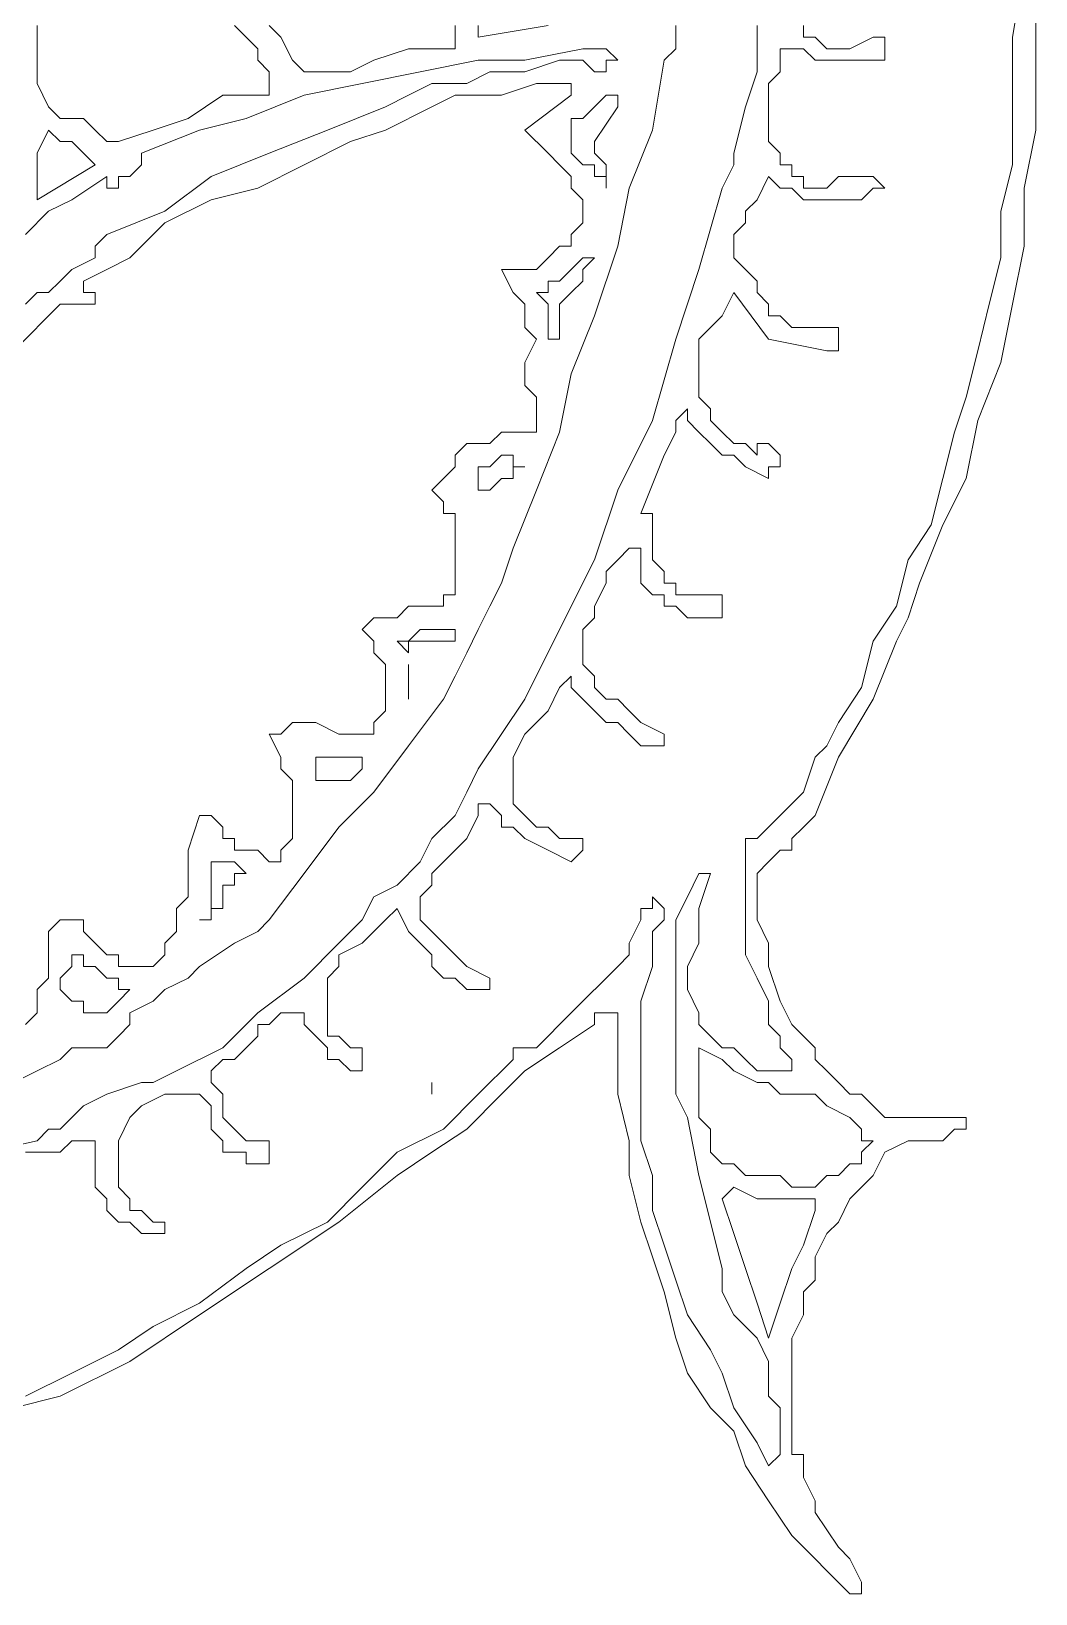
# Model space of a CAD drawing. Extents: x -66030 to 95157, y -13132 to 45879.
# Drawn here: x -22305 to -21968, y 13741 to 14267 of the extents above; entities that cross this region are included whole.
import ezdxf

# ---------------------------------------------------------------- set-up
doc = ezdxf.new("R2010")
doc.units = 0
doc.header["$LTSCALE"] = 100
doc.header["$MEASUREMENT"] = 0
doc.layers.get('0').update_dxf_attribs({"linetype": 'CONTINUOUS'})

msp = doc.modelspace()

# ---------------------------------------------------------------- linework, layer by layer
at = {"lineweight": 0}
for points in [[(-22307.44, 13807.57), (-22291.81, 13815.38), (-22276.19, 13823.2), (-22264.47, 13831.01), (-22248.85, 13838.82), (-22233.22, 13850.54), (-22221.51, 13858.35), (-22205.88, 13866.16), (-22194.16, 13877.88), (-22182.45, 13889.6), (-22166.82, 13897.41), (-22155.11, 13909.13), (-22143.39, 13920.84), (-22143.39, 13924.75), (-22139.48, 13924.75), (-22139.48, 13924.75), (-22139.48, 13924.75), (-22139.48, 13924.75), (-22135.58, 13924.75), (-22131.67, 13928.66), (-22127.76, 13932.56), (-22119.95, 13940.37), (-22112.14, 13948.19), (-22108.23, 13952.09), (-22104.33, 13956), (-22104.33, 13959.9), (-22100.42, 13967.72), (-22100.42, 13967.72), (-22100.42, 13971.62), (-22096.52, 13971.62), (-22096.52, 13975.53), (-22092.61, 13971.62), (-22092.61, 13971.62), (-22092.61, 13971.62), (-22092.61, 13967.72), (-22092.61, 13967.72), (-22096.52, 13963.81), (-22096.52, 13952.09), (-22100.42, 13940.37), (-22100.42, 13928.66), (-22100.42, 13916.94), (-22100.42, 13905.22), (-22100.42, 13893.5), (-22096.52, 13881.79), (-22096.52, 13870.07), (-22092.61, 13858.35), (-22088.7, 13846.63), (-22084.8, 13834.91), (-22076.99, 13823.2), (-22073.08, 13815.38), (-22069.17, 13803.67), (-22061.36, 13791.95), (-22057.46, 13784.14), (-22053.55, 13788.04), (-22053.55, 13791.95), (-22053.55, 13795.85), (-22053.55, 13799.76), (-22053.55, 13803.67), (-22057.46, 13807.57), (-22057.46, 13819.29), (-22061.36, 13827.1), (-22069.17, 13834.91), (-22073.08, 13842.73), (-22073.08, 13850.54), (-22080.89, 13881.79), (-22084.8, 13901.32), (-22088.7, 13909.13), (-22088.7, 13916.94), (-22088.7, 13924.75), (-22088.7, 13936.47), (-22088.7, 13944.28), (-22088.7, 13952.09), (-22088.7, 13959.9), (-22088.7, 13967.72), (-22084.8, 13975.53), (-22080.89, 13983.34), (-22080.89, 13983.34), (-22076.99, 13983.34), (-22076.99, 13983.34), (-22076.99, 13983.34), (-22076.99, 13983.34), (-22080.89, 13971.62), (-22080.89, 13959.9), (-22084.8, 13952.09), (-22084.8, 13948.19), (-22084.8, 13944.28), (-22080.89, 13936.47), (-22080.89, 13932.56), (-22076.99, 13928.66), (-22073.08, 13924.75), (-22069.17, 13924.75), (-22065.27, 13920.84), (-22061.36, 13916.94), (-22053.55, 13916.94), (-22049.64, 13916.94), (-22049.64, 13916.94), (-22049.64, 13920.84), (-22049.64, 13920.84), (-22053.55, 13924.75), (-22053.55, 13928.66), (-22053.55, 13928.66), (-22057.46, 13932.56), (-22057.46, 13940.37), (-22061.36, 13948.19), (-22065.27, 13956), (-22065.27, 13963.81), (-22065.27, 13971.62), (-22065.27, 13979.43), (-22065.27, 13987.25), (-22065.27, 13995.06), (-22061.36, 13995.06), (-22057.46, 13998.96), (-22057.46, 13998.96), (-22053.55, 14002.87), (-22053.55, 14002.87), (-22049.64, 14006.78), (-22045.74, 14010.68), (-22041.83, 14022.4), (-22037.93, 14026.31), (-22034.02, 14034.12), (-22026.21, 14045.84), (-22022.3, 14061.46), (-22014.49, 14073.18), (-22010.58, 14088.8), (-22002.77, 14100.52), (-21998.87, 14116.14), (-21994.96, 14131.77), (-21991.05, 14143.49), (-21987.15, 14159.11), (-21983.24, 14174.73), (-21979.34, 14190.36), (-21979.34, 14205.98), (-21975.43, 14221.6), (-21975.43, 14233.32), (-21975.43, 14248.95), (-21975.43, 14264.57), (-21971.52, 14288.01)], [(-21967.62, 14276.29), (-21967.62, 14252.85), (-21967.62, 14233.32), (-21971.52, 14213.79), (-21971.52, 14194.26), (-21975.43, 14174.73), (-21979.34, 14155.2), (-21987.15, 14135.67), (-21991.05, 14116.14), (-21998.87, 14100.52), (-22006.68, 14080.99), (-22010.58, 14069.27), (-22014.49, 14061.46), (-22022.3, 14041.93), (-22034.02, 14022.4), (-22041.83, 14002.87), (-22045.74, 13998.96), (-22045.74, 13998.96), (-22049.64, 13995.06), (-22049.64, 13991.15), (-22049.64, 13991.15), (-22053.55, 13991.15), (-22057.46, 13987.25), (-22057.46, 13987.25), (-22057.46, 13987.25), (-22061.36, 13983.34), (-22061.36, 13979.43), (-22061.36, 13975.53), (-22061.36, 13971.62), (-22061.36, 13967.72), (-22057.46, 13959.9), (-22057.46, 13952.09), (-22053.55, 13940.37), (-22049.64, 13932.56), (-22041.83, 13924.75), (-22041.83, 13920.84), (-22037.93, 13916.94), (-22034.02, 13913.03), (-22030.11, 13909.13), (-22026.21, 13909.13), (-22022.3, 13905.22), (-22018.4, 13901.32), (-22014.49, 13901.32), (-22006.68, 13901.32), (-22002.77, 13901.32), (-21998.87, 13901.32), (-21994.96, 13901.32), (-21991.05, 13901.32), (-21991.05, 13901.32), (-21991.05, 13897.41), (-21994.96, 13897.41), (-21994.96, 13897.41), (-21994.96, 13897.41), (-21998.87, 13893.5), (-22006.68, 13893.5), (-22006.68, 13893.5), (-22010.58, 13893.5), (-22018.4, 13889.6), (-22022.3, 13881.79), (-22026.21, 13877.88), (-22030.11, 13873.97), (-22034.02, 13866.16), (-22037.93, 13862.26), (-22041.83, 13854.44), (-22041.83, 13846.63), (-22045.74, 13842.73), (-22045.74, 13834.91), (-22049.64, 13827.1), (-22049.64, 13823.2), (-22049.64, 13815.38), (-22049.64, 13807.57), (-22049.64, 13799.76), (-22049.64, 13791.95), (-22049.64, 13788.04), (-22045.74, 13788.04), (-22045.74, 13780.23), (-22041.83, 13772.42), (-22041.83, 13768.51), (-22034.02, 13756.79), (-22030.11, 13752.89), (-22026.21, 13745.08), (-22026.21, 13745.08), (-22026.21, 13745.08), (-22026.21, 13741.17), (-22030.11, 13741.17), (-22030.11, 13741.17), (-22049.64, 13760.7), (-22057.46, 13772.42), (-22065.27, 13784.14), (-22069.17, 13795.85), (-22076.99, 13803.67), (-22084.8, 13815.38), (-22088.7, 13827.1), (-22092.61, 13842.73), (-22096.52, 13854.44), (-22100.42, 13866.16), (-22104.33, 13881.79), (-22104.33, 13893.5), (-22108.23, 13909.13), (-22108.23, 13920.84), (-22108.23, 13936.47), (-22112.14, 13936.47), (-22112.14, 13936.47), (-22116.05, 13936.47), (-22116.05, 13932.56), (-22127.76, 13924.75), (-22139.48, 13916.94), (-22147.29, 13909.13), (-22159.01, 13897.41), (-22170.73, 13889.6), (-22182.45, 13881.79), (-22201.98, 13866.16), (-22225.41, 13850.54), (-22248.85, 13834.91), (-22272.28, 13819.29), (-22295.72, 13807.57), (-22311.34, 13803.67)], [(-22061.36, 14268.48), (-22061.36, 14260.66), (-22061.36, 14252.85), (-22065.27, 14241.13), (-22069.17, 14225.51), (-22069.17, 14221.6), (-22073.08, 14213.79), (-22080.89, 14186.45), (-22088.7, 14163.01), (-22096.52, 14135.67), (-22108.23, 14112.24), (-22116.05, 14088.8), (-22127.76, 14065.37), (-22139.48, 14041.93), (-22155.11, 14018.49), (-22159.01, 14010.68), (-22162.92, 14002.87), (-22170.73, 13995.06), (-22174.64, 13987.25), (-22182.45, 13979.43), (-22190.26, 13975.53), (-22194.16, 13967.72), (-22201.98, 13959.9), (-22213.69, 13948.19), (-22229.32, 13936.47), (-22241.04, 13924.75), (-22256.66, 13916.94), (-22264.47, 13913.03), (-22268.38, 13913.03), (-22280.1, 13909.13), (-22287.91, 13905.22), (-22291.81, 13901.32), (-22295.72, 13897.41), (-22299.63, 13897.41), (-22303.53, 13893.5), (-22338.69, 13885.69)], [(-22311.34, 13913.03), (-22303.53, 13916.94), (-22295.72, 13920.84), (-22295.72, 13920.84), (-22291.81, 13924.75), (-22284, 13924.75), (-22280.1, 13924.75), (-22276.19, 13928.66), (-22276.19, 13928.66), (-22272.28, 13932.56), (-22272.28, 13936.47), (-22264.47, 13940.37), (-22260.57, 13944.28), (-22252.75, 13948.19), (-22248.85, 13952.09), (-22237.13, 13959.9), (-22229.32, 13963.81), (-22225.41, 13967.72), (-22213.69, 13983.34), (-22201.98, 13998.96), (-22190.26, 14010.68), (-22178.54, 14026.31), (-22166.82, 14041.93), (-22162.92, 14049.74), (-22159.01, 14057.55), (-22155.11, 14065.37), (-22151.2, 14073.18), (-22147.29, 14080.99), (-22143.39, 14092.71), (-22135.58, 14112.24), (-22127.76, 14131.77), (-22123.86, 14151.3), (-22116.05, 14170.83), (-22108.23, 14194.26), (-22104.33, 14213.79), (-22096.52, 14233.32), (-22092.61, 14256.76), (-22092.61, 14256.76), (-22088.7, 14260.66), (-22088.7, 14268.48)], [(-22045.74, 14268.48), (-22045.74, 14264.57), (-22041.83, 14264.57), (-22041.83, 14264.57), (-22037.93, 14260.66), (-22034.02, 14260.66), (-22030.11, 14260.66), (-22030.11, 14260.66), (-22022.3, 14264.57), (-22018.4, 14264.57), (-22018.4, 14264.57), (-22018.4, 14264.57), (-22018.4, 14260.66), (-22018.4, 14260.66), (-22018.4, 14256.76), (-22022.3, 14256.76), (-22026.21, 14256.76), (-22030.11, 14256.76), (-22034.02, 14256.76), (-22037.93, 14256.76), (-22041.83, 14256.76), (-22045.74, 14260.66), (-22049.64, 14260.66), (-22053.55, 14260.66), (-22053.55, 14256.76), (-22053.55, 14252.85), (-22057.46, 14248.95), (-22057.46, 14237.23), (-22057.46, 14229.42), (-22053.55, 14225.51), (-22053.55, 14225.51), (-22053.55, 14221.6), (-22049.64, 14221.6), (-22049.64, 14217.7), (-22045.74, 14217.7), (-22045.74, 14213.79), (-22041.83, 14213.79), (-22041.83, 14213.79), (-22037.93, 14213.79), (-22034.02, 14217.7), (-22030.11, 14217.7), (-22026.21, 14217.7), (-22026.21, 14217.7), (-22022.3, 14217.7), (-22022.3, 14217.7), (-22018.4, 14213.79), (-22022.3, 14213.79), (-22026.21, 14209.89), (-22026.21, 14209.89), (-22030.11, 14209.89), (-22034.02, 14209.89), (-22037.93, 14209.89), (-22037.93, 14209.89), (-22045.74, 14209.89), (-22049.64, 14213.79), (-22053.55, 14213.79), (-22057.46, 14217.7), (-22057.46, 14217.7), (-22061.36, 14209.89), (-22065.27, 14205.98), (-22065.27, 14202.07), (-22069.17, 14198.17), (-22069.17, 14194.26), (-22069.17, 14190.36), (-22065.27, 14186.45), (-22061.36, 14182.54), (-22061.36, 14178.64), (-22057.46, 14174.73), (-22057.46, 14170.83), (-22053.55, 14170.83), (-22049.64, 14166.92), (-22049.64, 14166.92), (-22045.74, 14166.92), (-22041.83, 14166.92), (-22037.93, 14166.92), (-22037.93, 14166.92), (-22034.02, 14166.92), (-22034.02, 14166.92), (-22034.02, 14163.01), (-22034.02, 14159.11), (-22037.93, 14159.11), (-22037.93, 14159.11), (-22057.46, 14163.01), (-22069.17, 14178.64), (-22073.08, 14170.83), (-22076.99, 14166.92), (-22080.89, 14163.01), (-22080.89, 14159.11), (-22080.89, 14155.2), (-22080.89, 14151.3), (-22080.89, 14147.39), (-22080.89, 14143.49), (-22076.99, 14139.58), (-22076.99, 14135.67), (-22073.08, 14131.77), (-22069.17, 14127.86), (-22065.27, 14127.86), (-22061.36, 14123.96), (-22061.36, 14127.86), (-22057.46, 14127.86), (-22053.55, 14123.96), (-22053.55, 14123.96), (-22053.55, 14123.96), (-22053.55, 14123.96), (-22053.55, 14120.05), (-22053.55, 14120.05), (-22057.46, 14120.05), (-22057.46, 14116.14), (-22065.27, 14120.05), (-22069.17, 14123.96), (-22073.08, 14123.96), (-22076.99, 14127.86), (-22080.89, 14131.77), (-22084.8, 14135.67), (-22084.8, 14139.58), (-22088.7, 14135.67), (-22088.7, 14131.77), (-22092.61, 14123.96), (-22100.42, 14104.43), (-22096.52, 14104.43), (-22096.52, 14100.52), (-22096.52, 14088.8), (-22092.61, 14084.9), (-22092.61, 14080.99), (-22092.61, 14080.99), (-22088.7, 14080.99), (-22088.7, 14077.08), (-22084.8, 14077.08), (-22084.8, 14077.08), (-22080.89, 14077.08), (-22076.99, 14077.08), (-22076.99, 14077.08), (-22073.08, 14077.08), (-22073.08, 14077.08), (-22073.08, 14077.08), (-22073.08, 14073.18), (-22073.08, 14073.18), (-22073.08, 14069.27), (-22073.08, 14069.27), (-22073.08, 14069.27), (-22076.99, 14069.27), (-22076.99, 14069.27), (-22084.8, 14069.27), (-22088.7, 14073.18), (-22092.61, 14073.18), (-22092.61, 14077.08), (-22096.52, 14077.08), (-22100.42, 14080.99), (-22100.42, 14084.9), (-22100.42, 14088.8), (-22100.42, 14092.71), (-22104.33, 14092.71), (-22108.23, 14088.8), (-22112.14, 14084.9), (-22112.14, 14080.99), (-22116.05, 14073.18), (-22116.05, 14069.27), (-22119.95, 14065.37), (-22119.95, 14061.46), (-22119.95, 14057.55), (-22119.95, 14053.65), (-22119.95, 14053.65), (-22116.05, 14049.74), (-22116.05, 14045.84), (-22112.14, 14041.93), (-22108.23, 14041.93), (-22104.33, 14038.02), (-22100.42, 14034.12), (-22092.61, 14030.21), (-22092.61, 14030.21), (-22092.61, 14030.21), (-22092.61, 14026.31), (-22092.61, 14026.31), (-22096.52, 14026.31), (-22100.42, 14026.31), (-22104.33, 14030.21), (-22108.23, 14034.12), (-22112.14, 14034.12), (-22116.05, 14038.02), (-22119.95, 14041.93), (-22123.86, 14045.84), (-22123.86, 14049.74), (-22127.76, 14045.84), (-22131.67, 14038.02), (-22135.58, 14034.12), (-22139.48, 14030.21), (-22143.39, 14022.4), (-22143.39, 14018.49), (-22143.39, 14018.49), (-22143.39, 14014.59), (-22143.39, 14010.68), (-22143.39, 14006.78), (-22139.48, 14002.87), (-22139.48, 14002.87), (-22139.48, 14002.87), (-22135.58, 13998.96), (-22131.67, 13998.96), (-22131.67, 13998.96), (-22127.76, 13995.06), (-22123.86, 13995.06), (-22119.95, 13995.06), (-22119.95, 13991.15), (-22119.95, 13991.15), (-22123.86, 13987.25), (-22131.67, 13991.15), (-22139.48, 13995.06), (-22143.39, 13998.96), (-22147.29, 13998.96), (-22147.29, 14002.87), (-22151.2, 14006.78), (-22155.11, 14006.78), (-22155.11, 14002.87), (-22159.01, 13995.06), (-22166.82, 13987.25), (-22170.73, 13983.34), (-22170.73, 13979.43), (-22174.64, 13975.53), (-22174.64, 13975.53), (-22174.64, 13971.62), (-22174.64, 13967.72), (-22170.73, 13963.81), (-22166.82, 13959.9), (-22166.82, 13959.9), (-22162.92, 13956), (-22159.01, 13952.09), (-22159.01, 13952.09), (-22151.2, 13948.19), (-22151.2, 13944.28), (-22151.2, 13944.28), (-22155.11, 13944.28), (-22155.11, 13944.28), (-22159.01, 13944.28), (-22159.01, 13944.28), (-22162.92, 13948.19), (-22166.82, 13948.19), (-22170.73, 13952.09), (-22170.73, 13956), (-22178.54, 13963.81), (-22182.45, 13971.62), (-22186.35, 13967.72), (-22190.26, 13963.81), (-22194.16, 13959.9), (-22201.98, 13956), (-22201.98, 13952.09), (-22205.88, 13948.19), (-22205.88, 13948.19), (-22205.88, 13944.28), (-22205.88, 13940.37), (-22205.88, 13940.37), (-22205.88, 13936.47), (-22205.88, 13932.56), (-22205.88, 13932.56), (-22205.88, 13928.66), (-22201.98, 13928.66), (-22201.98, 13928.66), (-22198.07, 13924.75), (-22198.07, 13924.75), (-22194.16, 13924.75), (-22194.16, 13924.75), (-22194.16, 13920.84), (-22194.16, 13920.84), (-22194.16, 13916.94), (-22198.07, 13916.94), (-22198.07, 13916.94), (-22201.98, 13920.84), (-22201.98, 13920.84), (-22205.88, 13920.84), (-22205.88, 13924.75), (-22209.79, 13928.66), (-22213.69, 13932.56), (-22213.69, 13936.47), (-22217.6, 13936.47), (-22221.51, 13936.47), (-22225.41, 13932.56), (-22229.32, 13932.56), (-22229.32, 13928.66), (-22237.13, 13920.84), (-22241.04, 13920.84), (-22244.94, 13916.94), (-22244.94, 13913.03), (-22241.04, 13909.13), (-22241.04, 13909.13), (-22241.04, 13905.22), (-22241.04, 13901.32), (-22237.13, 13897.41), (-22237.13, 13897.41), (-22233.22, 13893.5), (-22233.22, 13893.5), (-22229.32, 13893.5), (-22229.32, 13893.5), (-22225.41, 13893.5), (-22225.41, 13893.5), (-22225.41, 13893.5), (-22225.41, 13889.6), (-22225.41, 13889.6), (-22225.41, 13889.6), (-22225.41, 13885.69), (-22225.41, 13885.69), (-22229.32, 13885.69), (-22229.32, 13885.69), (-22233.22, 13885.69), (-22233.22, 13889.6), (-22237.13, 13889.6), (-22237.13, 13889.6), (-22241.04, 13889.6), (-22241.04, 13893.5), (-22244.94, 13897.41), (-22244.94, 13901.32), (-22244.94, 13905.22), (-22248.85, 13909.13), (-22252.75, 13909.13), (-22256.66, 13909.13), (-22256.66, 13909.13), (-22260.57, 13909.13), (-22268.38, 13905.22), (-22272.28, 13901.32), (-22272.28, 13901.32), (-22276.19, 13893.5), (-22276.19, 13889.6), (-22276.19, 13885.69), (-22276.19, 13881.79), (-22276.19, 13877.88), (-22272.28, 13873.97), (-22272.28, 13870.07), (-22272.28, 13870.07), (-22268.38, 13870.07), (-22264.47, 13866.16), (-22260.57, 13866.16), (-22260.57, 13866.16), (-22260.57, 13866.16), (-22260.57, 13866.16), (-22260.57, 13862.26), (-22260.57, 13862.26), (-22264.47, 13862.26), (-22268.38, 13862.26), (-22272.28, 13866.16), (-22276.19, 13866.16), (-22276.19, 13866.16), (-22280.1, 13870.07), (-22280.1, 13870.07), (-22280.1, 13873.97), (-22284, 13877.88), (-22284, 13881.79), (-22284, 13881.79), (-22284, 13889.6), (-22284, 13893.5), (-22284, 13893.5), (-22287.91, 13893.5), (-22291.81, 13893.5), (-22295.72, 13889.6), (-22303.53, 13889.6), (-22307.44, 13889.6)], [(-22237.13, 14268.48), (-22233.22, 14264.57), (-22229.32, 14260.66), (-22229.32, 14256.76), (-22225.41, 14252.85), (-22225.41, 14245.04), (-22233.22, 14245.04), (-22241.04, 14245.04), (-22252.75, 14237.23), (-22264.47, 14233.32), (-22276.19, 14229.42), (-22280.1, 14229.42), (-22284, 14233.32), (-22287.91, 14237.23), (-22295.72, 14237.23), (-22299.63, 14241.13), (-22303.53, 14248.95), (-22303.53, 14256.76), (-22303.53, 14268.48)], [(-22162.92, 14268.48), (-22162.92, 14264.57), (-22162.92, 14264.57), (-22162.92, 14260.66), (-22162.92, 14260.66), (-22162.92, 14260.66), (-22166.82, 14260.66), (-22170.73, 14260.66), (-22178.54, 14260.66), (-22190.26, 14256.76), (-22198.07, 14252.85), (-22201.98, 14252.85), (-22209.79, 14252.85), (-22213.69, 14252.85), (-22217.6, 14256.76), (-22221.51, 14264.57), (-22225.41, 14268.48)], [(-22131.67, 14268.48), (-22155.11, 14264.57), (-22155.11, 14268.48)], [(-22307.44, 14198.17), (-22299.63, 14205.98), (-22291.81, 14209.89), (-22280.1, 14217.7), (-22280.1, 14213.79), (-22276.19, 14213.79), (-22276.19, 14217.7), (-22272.28, 14217.7), (-22272.28, 14217.7), (-22268.38, 14221.6), (-22268.38, 14225.51), (-22248.85, 14233.32), (-22233.22, 14237.23), (-22213.69, 14245.04), (-22194.16, 14248.95), (-22174.64, 14252.85), (-22155.11, 14256.76), (-22139.48, 14256.76), (-22119.95, 14260.66), (-22116.05, 14260.66), (-22112.14, 14260.66), (-22112.14, 14260.66), (-22112.14, 14260.66), (-22108.23, 14256.76), (-22108.23, 14256.76), (-22112.14, 14256.76), (-22112.14, 14256.76), (-22112.14, 14252.85), (-22116.05, 14252.85), (-22119.95, 14256.76), (-22123.86, 14256.76), (-22127.76, 14256.76), (-22127.76, 14256.76), (-22139.48, 14252.85), (-22151.2, 14252.85), (-22159.01, 14248.95), (-22170.73, 14248.95), (-22178.54, 14245.04), (-22186.35, 14241.13), (-22205.88, 14233.32), (-22225.41, 14225.51), (-22244.94, 14217.7), (-22260.57, 14205.98), (-22280.1, 14198.17), (-22284, 14194.26), (-22284, 14190.36), (-22291.81, 14186.45), (-22295.72, 14182.54), (-22299.63, 14178.64), (-22303.53, 14178.64), (-22307.44, 14174.73)], [(-22311.34, 14159.11), (-22295.72, 14174.73), (-22295.72, 14174.73), (-22291.81, 14174.73), (-22291.81, 14174.73), (-22291.81, 14174.73), (-22284, 14174.73), (-22284, 14174.73), (-22284, 14178.64), (-22284, 14178.64), (-22284, 14178.64), (-22287.91, 14178.64), (-22287.91, 14178.64), (-22287.91, 14182.54), (-22280.1, 14186.45), (-22272.28, 14190.36), (-22268.38, 14194.26), (-22260.57, 14202.07), (-22244.94, 14209.89), (-22229.32, 14213.79), (-22198.07, 14229.42), (-22186.35, 14233.32), (-22170.73, 14241.13), (-22162.92, 14245.04), (-22159.01, 14245.04), (-22155.11, 14245.04), (-22147.29, 14245.04), (-22135.58, 14248.95), (-22131.67, 14248.95), (-22123.86, 14248.95), (-22123.86, 14245.04), (-22139.48, 14233.32), (-22131.67, 14225.51), (-22131.67, 14225.51), (-22127.76, 14221.6), (-22123.86, 14217.7), (-22123.86, 14213.79), (-22119.95, 14209.89), (-22119.95, 14205.98), (-22119.95, 14205.98), (-22119.95, 14202.07), (-22123.86, 14198.17), (-22123.86, 14194.26), (-22127.76, 14194.26), (-22131.67, 14190.36), (-22135.58, 14186.45), (-22139.48, 14186.45), (-22139.48, 14186.45), (-22143.39, 14186.45), (-22143.39, 14186.45), (-22147.29, 14186.45), (-22147.29, 14186.45), (-22143.39, 14178.64), (-22139.48, 14174.73), (-22139.48, 14170.83), (-22139.48, 14166.92), (-22135.58, 14163.01), (-22139.48, 14155.2), (-22139.48, 14151.3), (-22139.48, 14147.39), (-22135.58, 14143.49), (-22135.58, 14139.58), (-22135.58, 14131.77), (-22143.39, 14131.77), (-22147.29, 14131.77), (-22151.2, 14127.86), (-22159.01, 14127.86), (-22162.92, 14123.96), (-22162.92, 14120.05), (-22166.82, 14116.14), (-22170.73, 14112.24), (-22166.82, 14108.33), (-22166.82, 14104.43), (-22162.92, 14104.43), (-22162.92, 14100.52), (-22162.92, 14096.61), (-22162.92, 14092.71), (-22162.92, 14084.9), (-22162.92, 14084.9), (-22162.92, 14080.99), (-22162.92, 14080.99), (-22162.92, 14077.08), (-22162.92, 14077.08), (-22166.82, 14077.08), (-22166.82, 14073.18), (-22174.64, 14073.18), (-22178.54, 14073.18), (-22182.45, 14069.27), (-22186.35, 14069.27), (-22186.35, 14069.27), (-22190.26, 14069.27), (-22190.26, 14069.27), (-22190.26, 14069.27), (-22194.16, 14065.37), (-22190.26, 14061.46), (-22190.26, 14057.55), (-22186.35, 14053.65), (-22186.35, 14049.74), (-22186.35, 14041.93), (-22186.35, 14038.02), (-22190.26, 14034.12), (-22190.26, 14030.21), (-22194.16, 14030.21), (-22194.16, 14030.21), (-22198.07, 14030.21), (-22201.98, 14030.21), (-22209.79, 14034.12), (-22213.69, 14034.12), (-22217.6, 14034.12), (-22217.6, 14034.12), (-22221.51, 14030.21), (-22221.51, 14030.21), (-22225.41, 14030.21), (-22221.51, 14022.4), (-22221.51, 14018.49), (-22217.6, 14014.59), (-22217.6, 14006.78), (-22217.6, 14002.87), (-22217.6, 13995.06), (-22221.51, 13991.15), (-22221.51, 13987.25), (-22225.41, 13987.25), (-22229.32, 13991.15), (-22237.13, 13991.15), (-22237.13, 13995.06), (-22241.04, 13995.06), (-22241.04, 13998.96), (-22244.94, 14002.87), (-22244.94, 14002.87), (-22244.94, 14002.87), (-22248.85, 14002.87), (-22252.75, 13991.15), (-22252.75, 13983.34), (-22252.75, 13975.53), (-22256.66, 13971.62), (-22256.66, 13963.81), (-22260.57, 13959.9), (-22260.57, 13956), (-22264.47, 13952.09), (-22268.38, 13952.09), (-22268.38, 13952.09), (-22272.28, 13952.09), (-22272.28, 13952.09), (-22276.19, 13952.09), (-22276.19, 13956), (-22280.1, 13956), (-22284, 13959.9), (-22287.91, 13963.81), (-22287.91, 13967.72), (-22291.81, 13967.72), (-22295.72, 13967.72), (-22295.72, 13967.72), (-22295.72, 13967.72), (-22299.63, 13963.81), (-22299.63, 13959.9), (-22299.63, 13956), (-22299.63, 13948.19), (-22303.53, 13944.28), (-22303.53, 13940.37), (-22303.53, 13936.47), (-22307.44, 13932.56)]]:
    msp.add_lwpolyline(points, dxfattribs=at)
for points in [[(-22108.23, 14241.13), (-22116.05, 14229.42), (-22116.05, 14225.51), (-22116.05, 14225.51), (-22112.14, 14221.6), (-22112.14, 14217.7), (-22112.14, 14217.7), (-22112.14, 14213.79), (-22112.14, 14213.79), (-22112.14, 14213.79), (-22112.14, 14217.7), (-22116.05, 14217.7), (-22116.05, 14221.6), (-22119.95, 14221.6), (-22123.86, 14225.51), (-22123.86, 14225.51), (-22123.86, 14229.42), (-22123.86, 14229.42), (-22123.86, 14233.32), (-22123.86, 14233.32), (-22123.86, 14233.32), (-22123.86, 14237.23), (-22119.95, 14237.23), (-22119.95, 14237.23), (-22116.05, 14241.13), (-22112.14, 14245.04), (-22112.14, 14245.04), (-22108.23, 14245.04), (-22108.23, 14245.04), (-22108.23, 14245.04), (-22108.23, 14241.13)], [(-22284, 14221.6), (-22303.53, 14209.89), (-22303.53, 14213.79), (-22303.53, 14221.6), (-22303.53, 14225.51), (-22299.63, 14233.32), (-22295.72, 14229.42), (-22291.81, 14229.42), (-22287.91, 14225.51), (-22287.91, 14225.51), (-22284, 14221.6)], [(-22127.76, 14174.73), (-22127.76, 14163.01), (-22131.67, 14163.01), (-22131.67, 14166.92), (-22131.67, 14166.92), (-22131.67, 14174.73), (-22135.58, 14178.64), (-22131.67, 14178.64), (-22131.67, 14182.54), (-22127.76, 14182.54), (-22127.76, 14182.54), (-22123.86, 14186.45), (-22123.86, 14186.45), (-22119.95, 14190.36), (-22119.95, 14190.36), (-22116.05, 14190.36), (-22119.95, 14186.45), (-22119.95, 14186.45), (-22119.95, 14182.54), (-22123.86, 14178.64), (-22127.76, 14174.73), (-22127.76, 14174.73)], [(-22143.39, 14123.96), (-22143.39, 14120.05), (-22139.48, 14120.05), (-22143.39, 14120.05), (-22143.39, 14116.14), (-22143.39, 14116.14), (-22147.29, 14116.14), (-22147.29, 14116.14), (-22151.2, 14112.24), (-22155.11, 14112.24), (-22155.11, 14112.24), (-22155.11, 14112.24), (-22155.11, 14116.14), (-22155.11, 14116.14), (-22155.11, 14120.05), (-22151.2, 14120.05), (-22151.2, 14120.05), (-22147.29, 14123.96), (-22143.39, 14123.96), (-22143.39, 14123.96)], [(-22162.92, 14065.37), (-22162.92, 14065.37), (-22162.92, 14065.37), (-22162.92, 14061.46), (-22166.82, 14061.46), (-22166.82, 14061.46), (-22170.73, 14061.46), (-22174.64, 14061.46), (-22174.64, 14061.46), (-22178.54, 14061.46), (-22178.54, 14057.55), (-22178.54, 14057.55), (-22178.54, 14057.55), (-22182.45, 14061.46), (-22182.45, 14061.46), (-22182.45, 14061.46), (-22178.54, 14061.46), (-22174.64, 14065.37), (-22170.73, 14065.37), (-22166.82, 14065.37), (-22162.92, 14065.37)], [(-22178.54, 14041.93), (-22178.54, 14053.65), (-22178.54, 14049.74), (-22178.54, 14041.93)], [(-22194.16, 14022.4), (-22194.16, 14018.49), (-22194.16, 14018.49), (-22198.07, 14014.59), (-22198.07, 14014.59), (-22205.88, 14014.59), (-22205.88, 14014.59), (-22209.79, 14014.59), (-22209.79, 14018.49), (-22209.79, 14022.4), (-22209.79, 14022.4), (-22209.79, 14022.4), (-22209.79, 14022.4), (-22209.79, 14022.4), (-22205.88, 14022.4), (-22201.98, 14022.4), (-22198.07, 14022.4), (-22194.16, 14022.4)], [(-22233.22, 13983.34), (-22237.13, 13983.34), (-22237.13, 13979.43), (-22241.04, 13979.43), (-22241.04, 13979.43), (-22241.04, 13975.53), (-22241.04, 13971.62), (-22244.94, 13971.62), (-22244.94, 13967.72), (-22244.94, 13967.72), (-22248.85, 13967.72), (-22244.94, 13967.72), (-22244.94, 13971.62), (-22244.94, 13979.43), (-22244.94, 13983.34), (-22244.94, 13987.25), (-22244.94, 13987.25), (-22241.04, 13987.25), (-22241.04, 13987.25), (-22241.04, 13987.25), (-22237.13, 13987.25), (-22233.22, 13983.34)], [(-22272.28, 13944.28), (-22272.28, 13944.28), (-22272.28, 13944.28), (-22276.19, 13940.37), (-22280.1, 13936.47), (-22284, 13936.47), (-22284, 13936.47), (-22284, 13936.47), (-22287.91, 13936.47), (-22287.91, 13940.37), (-22287.91, 13940.37), (-22291.81, 13940.37), (-22291.81, 13940.37), (-22295.72, 13944.28), (-22295.72, 13944.28), (-22295.72, 13948.19), (-22291.81, 13952.09), (-22291.81, 13956), (-22287.91, 13956), (-22287.91, 13952.09), (-22284, 13952.09), (-22280.1, 13948.19), (-22280.1, 13948.19), (-22276.19, 13948.19), (-22276.19, 13944.28), (-22272.28, 13944.28)], [(-22041.83, 13909.13), (-22037.93, 13905.22), (-22030.11, 13901.32), (-22026.21, 13897.41), (-22026.21, 13893.5), (-22022.3, 13893.5), (-22026.21, 13889.6), (-22026.21, 13885.69), (-22030.11, 13885.69), (-22034.02, 13881.79), (-22037.93, 13881.79), (-22041.83, 13877.88), (-22045.74, 13877.88), (-22049.64, 13877.88), (-22053.55, 13881.79), (-22061.36, 13881.79), (-22065.27, 13881.79), (-22069.17, 13885.69), (-22073.08, 13885.69), (-22076.99, 13889.6), (-22076.99, 13893.5), (-22076.99, 13897.41), (-22080.89, 13901.32), (-22080.89, 13905.22), (-22080.89, 13916.94), (-22080.89, 13924.75), (-22073.08, 13920.84), (-22069.17, 13916.94), (-22061.36, 13913.03), (-22057.46, 13913.03), (-22053.55, 13909.13), (-22045.74, 13909.13), (-22041.83, 13909.13)], [(-22170.73, 13909.13), (-22170.73, 13909.13), (-22170.73, 13913.03), (-22170.73, 13913.03), (-22170.73, 13913.03), (-22170.73, 13913.03), (-22170.73, 13913.03), (-22170.73, 13913.03), (-22170.73, 13913.03), (-22170.73, 13913.03), (-22170.73, 13909.13)], [(-22041.83, 13873.97), (-22041.83, 13870.07), (-22045.74, 13858.35), (-22049.64, 13850.54), (-22053.55, 13838.82), (-22057.46, 13827.1), (-22061.36, 13838.82), (-22065.27, 13850.54), (-22069.17, 13862.26), (-22073.08, 13873.97), (-22069.17, 13877.88), (-22061.36, 13873.97), (-22057.46, 13873.97), (-22049.64, 13873.97), (-22045.74, 13873.97), (-22041.83, 13873.97)]]:
    msp.add_lwpolyline(points, close=True, dxfattribs=at)

doc.saveas('drawing.dxf')
